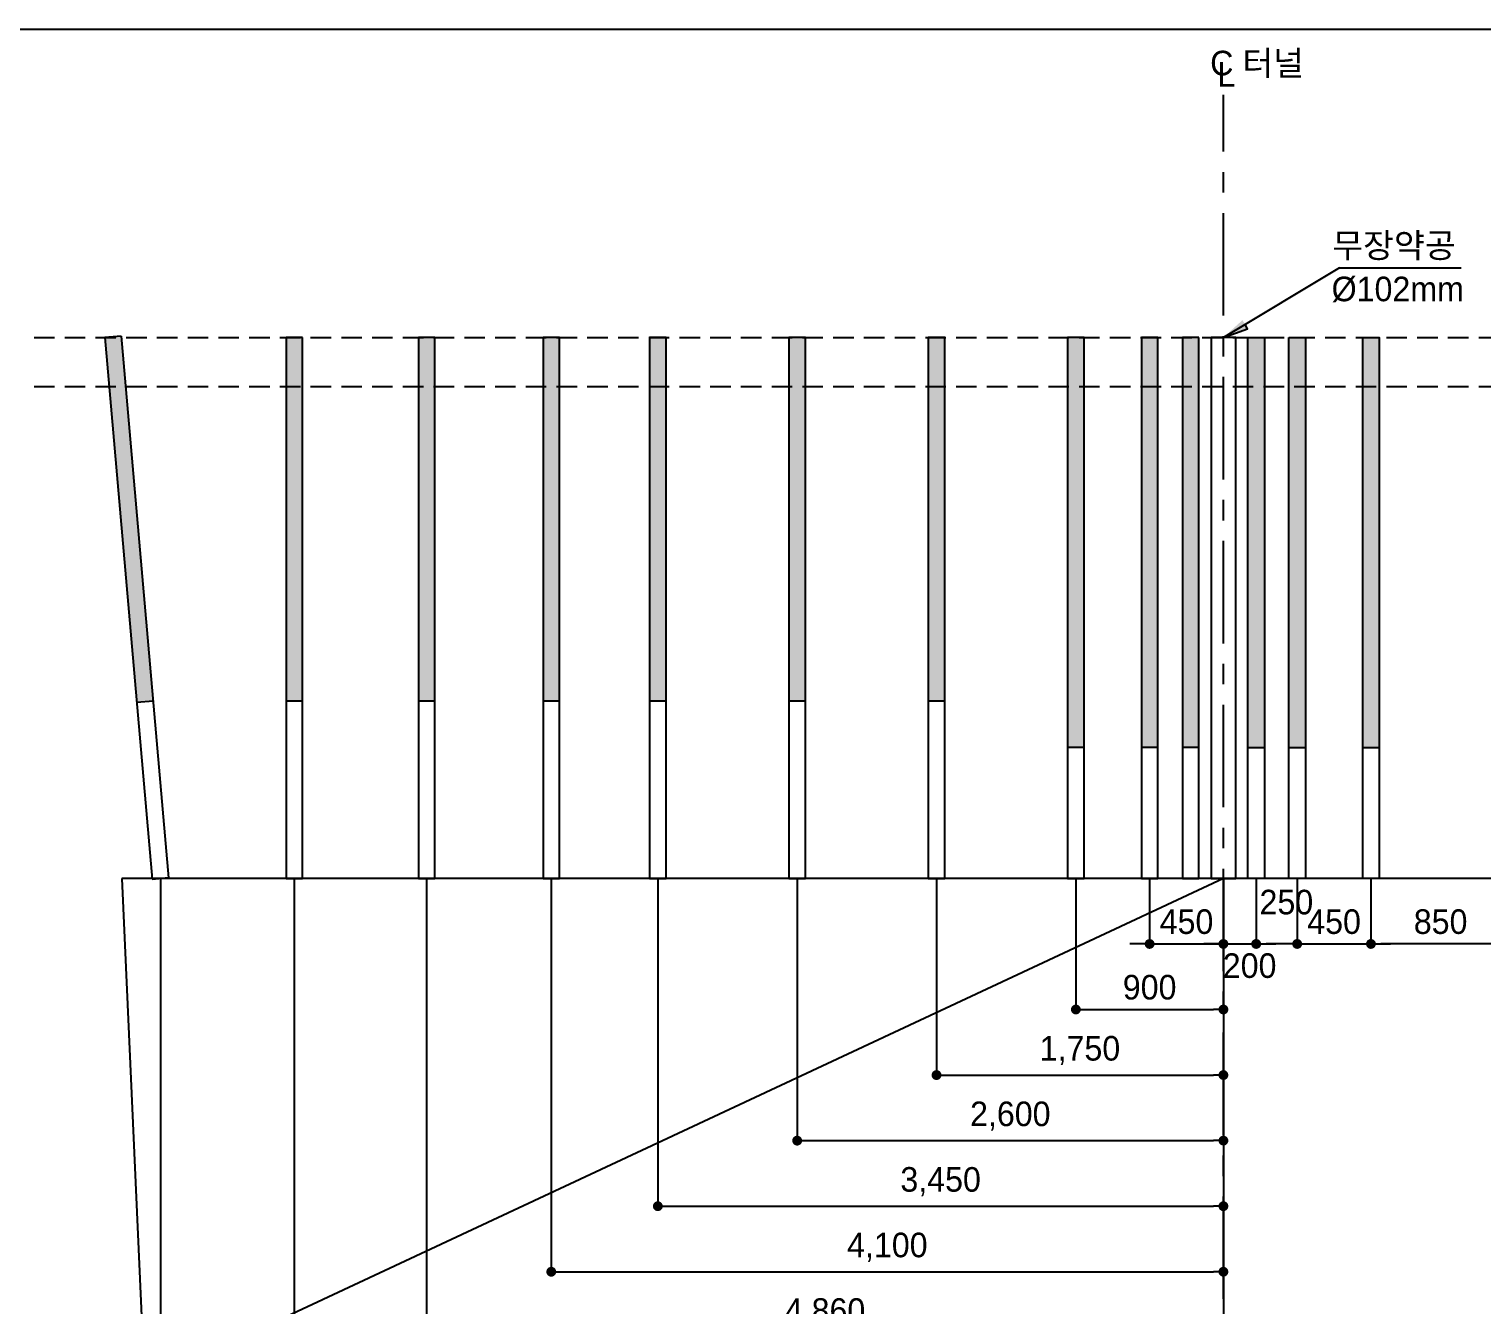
# Model space of a CAD drawing. Extents: x -689 to 317106, y 182884 to 219577.
# Drawn here: x 111316 to 120179, y 187800 to 195584 of the extents above; entities that cross this region are included whole.
import ezdxf

# ---------------------------------------------------------------- set-up
doc = ezdxf.new("R2010")
doc.units = 0
doc.header["$LTSCALE"] = 500
doc.header["$MEASUREMENT"] = 0
doc.linetypes.add('A-CENTR01', pattern=[2, 1.25, -0.25, 0.25, -0.25])
doc.linetypes.add('HIDDEN', pattern=[0.375, 0.25, -0.125])
doc.layers.get('DEFPOINTS').update_dxf_attribs({"color": 55})
for name, color, linetype in [('A-DIM01', 1, 'Continuous'), ('CS-CNTL', 1, 'A-CENTR01'), ('CS-EXCV', 3, 'CFZ008'), ('CS-TEXT', 7, 'Continuous'), ('CZ-TEX2', 7, 'Continuous'), ('발파공(심발)', 4, 'Continuous')]:
    doc.layers.add(name, color=color, linetype=linetype)
doc.styles.add('GTXT', font='')
doc.styles.get("Standard").update_dxf_attribs({"font": ''})
doc.styles.add('돋움체', font='')
doc.styles.get('GTXT').set_extended_font_data('Dotum')
doc.styles.get('Standard').set_extended_font_data('Dotum')
doc.styles.get('돋움체').set_extended_font_data('Dotum')
doc.linetypes.add('CFZ008', pattern='A,0.9,-0.2,[106,KHCLINE.shx,S=0.00606,R=180,X=0,Y=0],0.9', length=2)
doc.dimstyles.new('D_50', dxfattribs={"dimscale": 50, "dimtxt": 3, "dimasz": 1.2, "dimexe": 0, "dimexo": 0, "dimgap": 1.2, "dimtad": 1, "dimdec": 0, "dimrnd": 0.0005, "dimdsep": 46, "dimlunit": 6, "dimtxsty": '돋움체', "dimblk": 'DOT', "dimcen": 0.09, "dimclrd": 1, "dimclre": 1, "dimclrt": 1, "dimaunit": 1, "dimadec": 0, "dimazin": 0, "dimtfac": 1, "dimtdec": 0, "dimtix": 1, "dimtmove": 2, "dimatfit": 0, "dimfxl": 1, "dimtvp": 2, "dimtolj": 1, "dimtzin": 0, "dimlwd": -1, "dimlwe": -1, "dimarcsym": 0})

# ---------------------------------------------------------------- blocks, each defined once
blk = doc.blocks.new('_Dot')
at = {"color": 0, "linetype": 'ByBlock', "lineweight": -2}
blk.add_line((-0.5, 0), (-1, 0), dxfattribs=at)
at = {"color": 0, "linetype": 'ByBlock', "const_width": 0.5}
blk.add_lwpolyline([(-0.25, 0, 1), (0.25, 0, 1)], format="xyb", close=True, dxfattribs=at)
blk = doc.blocks.new('*D297')
at = {"layer": 'A-DIM01', "color": 1, "ltscale": 10, "transparency": 16777216}
for p, q in [((118801.6, 190402.6), (118801.6, 190002.6)), ((119051.6, 190402.6), (119051.6, 190002.6)), ((118991.6, 190002.6), (118861.6, 190002.6))]:
    blk.add_line(p, q, dxfattribs=at)
at = {"layer": 'DEFPOINTS', "color": 0, "ltscale": 10, "transparency": 16777216}
for p in [(118801.6, 190402.6), (119051.6, 190402.6), (118801.6, 190002.6)]:
    blk.add_point(p, dxfattribs=at)
at = {"layer": 'A-DIM01', "color": 1, "ltscale": 10, "transparency": 16777216, "xscale": 60, "yscale": 60, "zscale": 60, "rotation": 180}
blk.add_blockref('_Dot', (118801.6, 190002.6), dxfattribs=at)
at = {"layer": 'A-DIM01', "color": 1, "ltscale": 10, "transparency": 16777216, "xscale": 60, "yscale": 60, "zscale": 60}
blk.add_blockref('_Dot', (119051.6, 190002.6), dxfattribs=at)
at = {"layer": 'A-DIM01', "color": 1, "ltscale": 10, "transparency": 16777216, "insert": (118985.7, 190257), "char_height": 150, "attachment_point": 5, "style": '돋움체'}
blk.add_mtext('\\A1;250', dxfattribs=at)
blk = doc.blocks.new('*D298')
at = {"layer": 'A-DIM01', "color": 1, "ltscale": 10, "transparency": 16777216}
for p, q in [((119501.6, 190402.6), (119501.6, 190002.6)), ((120351.6, 190402.6), (120351.6, 190002.6)), ((120291.6, 190002.6), (119561.6, 190002.6))]:
    blk.add_line(p, q, dxfattribs=at)
at = {"layer": 'DEFPOINTS', "color": 0, "ltscale": 10, "transparency": 16777216}
for p in [(119501.6, 190402.6), (120351.6, 190402.6), (119501.6, 190002.6)]:
    blk.add_point(p, dxfattribs=at)
at = {"layer": 'A-DIM01', "color": 1, "ltscale": 10, "transparency": 16777216, "xscale": 60, "yscale": 60, "zscale": 60, "rotation": 180}
blk.add_blockref('_Dot', (119501.6, 190002.6), dxfattribs=at)
at = {"layer": 'A-DIM01', "color": 1, "ltscale": 10, "transparency": 16777216, "xscale": 60, "yscale": 60, "zscale": 60}
blk.add_blockref('_Dot', (120351.6, 190002.6), dxfattribs=at)
at = {"layer": 'A-DIM01', "color": 1, "ltscale": 10, "transparency": 16777216, "insert": (119926.6, 190137.7), "char_height": 150, "attachment_point": 5, "style": '돋움체'}
blk.add_mtext('\\A1;850', dxfattribs=at)
blk = doc.blocks.new('*D300')
at = {"layer": 'A-DIM01', "color": 1, "ltscale": 10, "transparency": 16777216}
for p, q in [((118601.6, 190402.6), (118601.6, 190002.6)), ((118801.6, 190402.6), (118801.6, 190002.6)), ((118541.6, 190002.6), (118481.6, 190002.6)), ((118601.6, 190002.6), (118801.6, 190002.6)), ((118861.6, 190002.6), (118921.6, 190002.6))]:
    blk.add_line(p, q, dxfattribs=at)
at = {"layer": 'DEFPOINTS', "color": 0, "ltscale": 10, "transparency": 16777216}
for p in [(118601.6, 190402.6), (118801.6, 190402.6), (118801.6, 190002.6)]:
    blk.add_point(p, dxfattribs=at)
at = {"layer": 'A-DIM01', "color": 1, "ltscale": 10, "transparency": 16777216, "xscale": 60, "yscale": 60, "zscale": 60}
blk.add_blockref('_Dot', (118601.6, 190002.6), dxfattribs=at)
at = {"layer": 'A-DIM01', "color": 1, "ltscale": 10, "transparency": 16777216, "xscale": 60, "yscale": 60, "zscale": 60, "rotation": 180}
blk.add_blockref('_Dot', (118801.6, 190002.6), dxfattribs=at)
at = {"layer": 'A-DIM01', "color": 1, "ltscale": 10, "transparency": 16777216, "insert": (118761.5, 189869.3), "char_height": 150, "attachment_point": 5, "style": '돋움체'}
blk.add_mtext('\\A1;200', dxfattribs=at)
blk = doc.blocks.new('*D301')
at = {"layer": 'A-DIM01', "color": 1, "ltscale": 10, "transparency": 16777216}
for p, q in [((118151.6, 190402.6), (118151.6, 190002.6)), ((118601.6, 190402.6), (118601.6, 190002.6)), ((118091.6, 190002.6), (118031.6, 190002.6)), ((118151.6, 190002.6), (118601.6, 190002.6)), ((118661.6, 190002.6), (118721.6, 190002.6))]:
    blk.add_line(p, q, dxfattribs=at)
at = {"layer": 'DEFPOINTS', "color": 0, "ltscale": 10, "transparency": 16777216}
for p in [(118151.6, 190402.6), (118601.6, 190402.6), (118601.6, 190002.6)]:
    blk.add_point(p, dxfattribs=at)
at = {"layer": 'A-DIM01', "color": 1, "ltscale": 10, "transparency": 16777216, "xscale": 60, "yscale": 60, "zscale": 60}
blk.add_blockref('_Dot', (118151.6, 190002.6), dxfattribs=at)
at = {"layer": 'A-DIM01', "color": 1, "ltscale": 10, "transparency": 16777216, "xscale": 60, "yscale": 60, "zscale": 60, "rotation": 180}
blk.add_blockref('_Dot', (118601.6, 190002.6), dxfattribs=at)
at = {"layer": 'A-DIM01', "color": 1, "ltscale": 10, "transparency": 16777216, "insert": (118376.6, 190137.7), "char_height": 150, "attachment_point": 5, "style": '돋움체'}
blk.add_mtext('\\A1;450', dxfattribs=at)
blk = doc.blocks.new('*D302')
at = {"layer": 'A-DIM01', "color": 1, "ltscale": 10, "transparency": 16777216}
for p, q in [((117701.6, 190402.6), (117701.6, 189602.6)), ((118601.6, 190402.6), (118601.6, 189602.6)), ((117761.6, 189602.6), (118541.6, 189602.6))]:
    blk.add_line(p, q, dxfattribs=at)
at = {"layer": 'DEFPOINTS', "color": 0, "ltscale": 10, "transparency": 16777216}
for p in [(117701.6, 190402.6), (118601.6, 190402.6), (118601.6, 189602.6)]:
    blk.add_point(p, dxfattribs=at)
at = {"layer": 'A-DIM01', "color": 1, "ltscale": 10, "transparency": 16777216, "xscale": 60, "yscale": 60, "zscale": 60, "rotation": 180}
blk.add_blockref('_Dot', (117701.6, 189602.6), dxfattribs=at)
at = {"layer": 'A-DIM01', "color": 1, "ltscale": 10, "transparency": 16777216, "xscale": 60, "yscale": 60, "zscale": 60}
blk.add_blockref('_Dot', (118601.6, 189602.6), dxfattribs=at)
at = {"layer": 'A-DIM01', "color": 1, "ltscale": 10, "transparency": 16777216, "insert": (118151.6, 189737.7), "char_height": 150, "attachment_point": 5, "style": '돋움체'}
blk.add_mtext('\\A1;900', dxfattribs=at)
blk = doc.blocks.new('*D303')
at = {"layer": 'A-DIM01', "color": 1, "ltscale": 10, "transparency": 16777216}
for p, q in [((116851.6, 190402.6), (116851.6, 189202.6)), ((118601.6, 190402.6), (118601.6, 189202.6)), ((116911.6, 189202.6), (118541.6, 189202.6))]:
    blk.add_line(p, q, dxfattribs=at)
at = {"layer": 'DEFPOINTS', "color": 0, "ltscale": 10, "transparency": 16777216}
for p in [(116851.6, 190402.6), (118601.6, 190402.6), (118601.6, 189202.6)]:
    blk.add_point(p, dxfattribs=at)
at = {"layer": 'A-DIM01', "color": 1, "ltscale": 10, "transparency": 16777216, "xscale": 60, "yscale": 60, "zscale": 60, "rotation": 180}
blk.add_blockref('_Dot', (116851.6, 189202.6), dxfattribs=at)
at = {"layer": 'A-DIM01', "color": 1, "ltscale": 10, "transparency": 16777216, "xscale": 60, "yscale": 60, "zscale": 60}
blk.add_blockref('_Dot', (118601.6, 189202.6), dxfattribs=at)
at = {"layer": 'A-DIM01', "color": 1, "ltscale": 10, "transparency": 16777216, "insert": (117726.6, 189352.1), "char_height": 150, "attachment_point": 5, "style": '돋움체'}
blk.add_mtext('\\A1;1,750', dxfattribs=at)
blk = doc.blocks.new('*D304')
at = {"layer": 'A-DIM01', "color": 1, "ltscale": 10, "transparency": 16777216}
for p, q in [((116001.6, 190402.6), (116001.6, 188802.6)), ((118601.6, 190402.6), (118601.6, 188802.6)), ((116061.6, 188802.6), (118541.6, 188802.6))]:
    blk.add_line(p, q, dxfattribs=at)
at = {"layer": 'DEFPOINTS', "color": 0, "ltscale": 10, "transparency": 16777216}
for p in [(116001.6, 190402.6), (118601.6, 190402.6), (118601.6, 188802.6)]:
    blk.add_point(p, dxfattribs=at)
at = {"layer": 'A-DIM01', "color": 1, "ltscale": 10, "transparency": 16777216, "xscale": 60, "yscale": 60, "zscale": 60, "rotation": 180}
blk.add_blockref('_Dot', (116001.6, 188802.6), dxfattribs=at)
at = {"layer": 'A-DIM01', "color": 1, "ltscale": 10, "transparency": 16777216, "xscale": 60, "yscale": 60, "zscale": 60}
blk.add_blockref('_Dot', (118601.6, 188802.6), dxfattribs=at)
at = {"layer": 'A-DIM01', "color": 1, "ltscale": 10, "transparency": 16777216, "insert": (117301.6, 188952.1), "char_height": 150, "attachment_point": 5, "style": '돋움체'}
blk.add_mtext('\\A1;2,600', dxfattribs=at)
blk = doc.blocks.new('*D306')
at = {"layer": 'A-DIM01', "color": 1, "ltscale": 10, "transparency": 16777216}
for p, q in [((115151.6, 190402.6), (115151.6, 188402.6)), ((118601.6, 190002.6), (118601.6, 188402.6)), ((115211.6, 188402.6), (118541.6, 188402.6))]:
    blk.add_line(p, q, dxfattribs=at)
at = {"layer": 'DEFPOINTS', "color": 0, "ltscale": 10, "transparency": 16777216}
for p in [(115151.6, 190402.6), (118601.6, 190002.6), (118601.6, 188402.6)]:
    blk.add_point(p, dxfattribs=at)
at = {"layer": 'A-DIM01', "color": 1, "ltscale": 10, "transparency": 16777216, "xscale": 60, "yscale": 60, "zscale": 60, "rotation": 180}
blk.add_blockref('_Dot', (115151.6, 188402.6), dxfattribs=at)
at = {"layer": 'A-DIM01', "color": 1, "ltscale": 10, "transparency": 16777216, "xscale": 60, "yscale": 60, "zscale": 60}
blk.add_blockref('_Dot', (118601.6, 188402.6), dxfattribs=at)
at = {"layer": 'A-DIM01', "color": 1, "ltscale": 10, "transparency": 16777216, "insert": (116876.6, 188552.1), "char_height": 150, "attachment_point": 5, "style": '돋움체'}
blk.add_mtext('\\A1;3,450', dxfattribs=at)
blk = doc.blocks.new('*D311')
at = {"layer": 'A-DIM01', "color": 1, "ltscale": 10, "transparency": 16777216}
for p, q in [((119051.6, 190402.6), (119051.6, 190002.6)), ((119501.6, 190402.6), (119501.6, 190002.6)), ((118991.6, 190002.6), (118931.6, 190002.6)), ((119051.6, 190002.6), (119501.6, 190002.6)), ((119561.6, 190002.6), (119621.6, 190002.6))]:
    blk.add_line(p, q, dxfattribs=at)
at = {"layer": 'DEFPOINTS', "color": 0, "ltscale": 10, "transparency": 16777216}
for p in [(119051.6, 190402.6), (119501.6, 190402.6), (119501.6, 190002.6)]:
    blk.add_point(p, dxfattribs=at)
at = {"layer": 'A-DIM01', "color": 1, "ltscale": 10, "transparency": 16777216, "xscale": 60, "yscale": 60, "zscale": 60}
blk.add_blockref('_Dot', (119051.6, 190002.6), dxfattribs=at)
at = {"layer": 'A-DIM01', "color": 1, "ltscale": 10, "transparency": 16777216, "xscale": 60, "yscale": 60, "zscale": 60, "rotation": 180}
blk.add_blockref('_Dot', (119501.6, 190002.6), dxfattribs=at)
at = {"layer": 'A-DIM01', "color": 1, "ltscale": 10, "transparency": 16777216, "insert": (119276.6, 190137.7), "char_height": 150, "attachment_point": 5, "style": '돋움체'}
blk.add_mtext('\\A1;450', dxfattribs=at)
blk = doc.blocks.new('*D522')
at = {"layer": 'A-DIM01', "color": 1, "ltscale": 10, "transparency": 16777216}
for p, q in [((114501.6, 190402.6), (114501.6, 188002.6)), ((118601.6, 189602.6), (118601.6, 188002.6)), ((114561.6, 188002.6), (118541.6, 188002.6))]:
    blk.add_line(p, q, dxfattribs=at)
at = {"layer": 'DEFPOINTS', "color": 0, "ltscale": 10, "transparency": 16777216}
for p in [(114501.6, 190402.6), (118601.6, 189602.6), (118601.6, 188002.6)]:
    blk.add_point(p, dxfattribs=at)
at = {"layer": 'A-DIM01', "color": 1, "ltscale": 10, "transparency": 16777216, "xscale": 60, "yscale": 60, "zscale": 60, "rotation": 180}
blk.add_blockref('_Dot', (114501.6, 188002.6), dxfattribs=at)
at = {"layer": 'A-DIM01', "color": 1, "ltscale": 10, "transparency": 16777216, "xscale": 60, "yscale": 60, "zscale": 60}
blk.add_blockref('_Dot', (118601.6, 188002.6), dxfattribs=at)
at = {"layer": 'A-DIM01', "color": 1, "ltscale": 10, "transparency": 16777216, "insert": (116551.6, 188152.1), "char_height": 150, "attachment_point": 5, "style": '돋움체'}
blk.add_mtext('\\A1;4,100', dxfattribs=at)
blk = doc.blocks.new('*D523')
at = {"layer": 'A-DIM01', "color": 1, "ltscale": 10, "transparency": 16777216}
for p, q in [((113741.4, 190402.6), (113741.4, 187602.6)), ((118601.6, 189202.6), (118601.6, 187602.6)), ((113801.4, 187602.6), (118541.6, 187602.6))]:
    blk.add_line(p, q, dxfattribs=at)
at = {"layer": 'DEFPOINTS', "color": 0, "ltscale": 10, "transparency": 16777216}
for p in [(113741.4, 190402.6), (118601.6, 189202.6), (118601.6, 187602.6)]:
    blk.add_point(p, dxfattribs=at)
at = {"layer": 'A-DIM01', "color": 1, "ltscale": 10, "transparency": 16777216, "xscale": 60, "yscale": 60, "zscale": 60, "rotation": 180}
blk.add_blockref('_Dot', (113741.4, 187602.6), dxfattribs=at)
at = {"layer": 'A-DIM01', "color": 1, "ltscale": 10, "transparency": 16777216, "xscale": 60, "yscale": 60, "zscale": 60}
blk.add_blockref('_Dot', (118601.6, 187602.6), dxfattribs=at)
at = {"layer": 'A-DIM01', "color": 1, "ltscale": 10, "transparency": 16777216, "insert": (116171.5, 187752.1), "char_height": 150, "attachment_point": 5, "style": '돋움체'}
blk.add_mtext('\\A1;4,860', dxfattribs=at)
blk = doc.blocks.new('*D524')
at = {"layer": 'A-DIM01', "color": 1, "ltscale": 10, "transparency": 16777216}
for p, q in [((112934.2, 190402.6), (112934.2, 187202.6)), ((118601.6, 188802.6), (118601.6, 187202.6)), ((112994.2, 187202.6), (118541.6, 187202.6))]:
    blk.add_line(p, q, dxfattribs=at)
at = {"layer": 'DEFPOINTS', "color": 0, "ltscale": 10, "transparency": 16777216}
for p in [(112934.2, 190402.6), (118601.6, 188802.6), (118601.6, 187202.6)]:
    blk.add_point(p, dxfattribs=at)
at = {"layer": 'A-DIM01', "color": 1, "ltscale": 10, "transparency": 16777216, "xscale": 60, "yscale": 60, "zscale": 60, "rotation": 180}
blk.add_blockref('_Dot', (112934.2, 187202.6), dxfattribs=at)
at = {"layer": 'A-DIM01', "color": 1, "ltscale": 10, "transparency": 16777216, "xscale": 60, "yscale": 60, "zscale": 60}
blk.add_blockref('_Dot', (118601.6, 187202.6), dxfattribs=at)
at = {"layer": 'A-DIM01', "color": 1, "ltscale": 10, "transparency": 16777216, "insert": (115767.9, 187352.1), "char_height": 150, "attachment_point": 5, "style": '돋움체'}
blk.add_mtext('\\A1;5,667', dxfattribs=at)
blk = doc.blocks.new('*D525')
at = {"layer": 'A-DIM01', "color": 1, "ltscale": 10, "transparency": 16777216}
for p, q in [((112117.2, 190402.6), (112117.2, 186802.6)), ((118601.6, 188402.6), (118601.6, 186802.6)), ((112177.2, 186802.6), (118541.6, 186802.6))]:
    blk.add_line(p, q, dxfattribs=at)
at = {"layer": 'DEFPOINTS', "color": 0, "ltscale": 10, "transparency": 16777216}
for p in [(112117.2, 190402.6), (118601.6, 188402.6), (118601.6, 186802.6)]:
    blk.add_point(p, dxfattribs=at)
at = {"layer": 'A-DIM01', "color": 1, "ltscale": 10, "transparency": 16777216, "xscale": 60, "yscale": 60, "zscale": 60, "rotation": 180}
blk.add_blockref('_Dot', (112117.2, 186802.6), dxfattribs=at)
at = {"layer": 'A-DIM01', "color": 1, "ltscale": 10, "transparency": 16777216, "xscale": 60, "yscale": 60, "zscale": 60}
blk.add_blockref('_Dot', (118601.6, 186802.6), dxfattribs=at)
at = {"layer": 'A-DIM01', "color": 1, "ltscale": 10, "transparency": 16777216, "insert": (115359.4, 186952.1), "char_height": 150, "attachment_point": 5, "style": '돋움체'}
blk.add_mtext('\\A1;6,484', dxfattribs=at)

msp = doc.modelspace()

# ---------------------------------------------------------------- hatches: boundary and pattern name
at = {"layer": 'A-DIM01'}
h = msp.add_hatch(color=1, dxfattribs=at)
h.dxf.hatch_style = 1
h.paths.add_polyline_path([(118601.58188, 193702.58164), (118717.78505, 193808.32475), (118733.63427, 193781.95742), (118749.48349, 193755.59009)])
at = {"layer": '발파공(심발)'}
for points in [[(112072.70808, 191484.29305), (111973.00282, 191476.62091), (111778.48144, 193702.59746), (111878.17712, 193710.26887)], [(112884.23143, 193702.58164), (112984.23143, 193702.58164), (112984.23143, 191484.51499), (112884.23143, 191484.51499)], [(113691.44945, 193702.58164), (113791.44945, 193702.58164), (113791.44945, 191484.51499), (113691.44945, 191484.51499)], [(114451.58188, 193702.58164), (114551.58188, 193702.58164), (114551.58188, 191484.51499), (114451.58188, 191484.51499)], [(115101.58188, 193702.58164), (115201.58188, 193702.58164), (115201.58188, 191484.51499), (115101.58188, 191484.51499)], [(115951.58188, 193702.58164), (116051.58188, 193702.58164), (116051.58188, 191484.51499), (115951.58188, 191484.51499)], [(116801.58188, 193702.58164), (116901.58188, 193702.58164), (116901.58188, 191484.51499), (116801.58188, 191484.51499)], [(117651.58188, 193702.58164), (117751.58188, 193702.58164), (117751.58188, 191200.43175), (117651.58188, 191200.43175)], [(118101.58188, 193702.58164), (118201.58188, 193702.58164), (118201.58188, 191200.43175), (118101.58188, 191200.43175)], [(118351.58188, 193702.58164), (118451.58188, 193702.58164), (118451.58188, 191200.43175), (118351.58188, 191200.43175)], [(118851.58188, 193702.58164), (118751.58188, 193702.58164), (118751.58188, 191200.43175), (118851.58188, 191200.43175)], [(119101.58188, 193702.58164), (119001.58188, 193702.58164), (119001.58188, 191200.43175), (119101.58188, 191200.43175)], [(119551.58188, 193702.58164), (119451.58188, 193702.58164), (119451.58188, 191200.43175), (119551.58188, 191200.43175)]]:
    msp.add_hatch(color=253, dxfattribs=at).paths.add_polyline_path(points)

# ---------------------------------------------------------------- linework, layer by layer
at = {"layer": 'A-DIM01'}
msp.add_line((119309.34355, 194128.01228), (118601.58188, 193702.58164), dxfattribs=at)
msp.add_lwpolyline([(119309.34355, 194128.01228), (120051.40065, 194128.01228)], dxfattribs=at)
at = {"layer": 'A-DIM01', "color": 1}
msp.add_lwpolyline([(118601.58188, 193702.58164), (118749.48349, 193755.59009), (118733.63427, 193781.95742)], dxfattribs=at)
at = {"layer": 'A-DIM01', "linetype": 'HIDDEN'}
for points in [[(111346.38149, 193702.58164), (125692.83281, 193702.58164)], [(111346.38149, 193402.58164), (125692.83281, 193402.58164)]]:
    msp.add_lwpolyline(points, dxfattribs=at)
at = {"layer": 'CS-CNTL', "linetype": 'A-CENTR01'}
msp.add_line((118601.58188, 187836.50164), (118601.58188, 195182.51892), dxfattribs=at)
at = {"layer": 'CS-EXCV', "linetype": 'CFZ008'}
for p, q in [((111882.10047, 190402.5818), (112017.15439, 187402.58164)), ((118601.58188, 190402.58164), (111882.10048, 190402.58164)), ((125321.06329, 190402.58164), (118601.58188, 190402.58164))]:
    msp.add_line(p, q, dxfattribs=at)
at = {"layer": 'DEFPOINTS'}
for p, q in [((109476.58188, 195584.30698), (127726.58188, 195584.30698)), ((118601.58188, 190402.58164), (109476.58188, 186134.30698))]:
    msp.add_line(p, q, dxfattribs=at)
at = {"layer": '발파공(심발)', "color": 3}
for p, q in [((111877.96197, 193710.25231), (111778.25653, 193702.58016)), ((111778.25653, 193702.58016), (112067.3046, 190398.74557)), ((111877.96197, 193710.25231), (112167.01004, 190406.41772))]:
    msp.add_line(p, q, dxfattribs=at)
at = {"layer": '발파공(심발)', "color": 7}
for p, q in [((112072.70817, 191484.29306), (111973.00273, 191476.6209)), ((116901.58188, 191484.51499), (116801.58188, 191484.51499)), ((117751.58188, 191200.43175), (117651.58188, 191200.43175)), ((118201.58188, 191200.43175), (118101.58188, 191200.43175)), ((118451.58188, 191200.43175), (118351.58188, 191200.43175)), ((118751.58188, 191200.43175), (118851.58188, 191200.43175)), ((119001.58188, 191200.43175), (119101.58188, 191200.43175)), ((119451.58188, 191200.43175), (119551.58188, 191200.43175)), ((112067.35595, 190398.12823), (112166.95869, 190407.03505))]:
    msp.add_line(p, q, dxfattribs=at)
at = {"layer": '발파공(심발)', "color": 253}
for p, q in [((112984.23143, 191484.51499), (112884.23143, 191484.51499)), ((113791.44945, 191484.51499), (113691.44945, 191484.51499)), ((114551.58188, 191484.51499), (114451.58188, 191484.51499)), ((115201.58188, 191484.51499), (115101.58188, 191484.51499)), ((116051.58188, 191484.51499), (115951.58188, 191484.51499))]:
    msp.add_line(p, q, dxfattribs=at)
at = {"layer": '발파공(심발)', "color": 3}
for points in [[(112984.23143, 193702.58164), (112884.23143, 193702.58164), (112884.23143, 190402.58164), (112984.23143, 190402.58164)], [(113791.44945, 193702.58164), (113691.44945, 193702.58164), (113691.44945, 190402.58164), (113791.44945, 190402.58164)], [(114551.58188, 193702.58164), (114451.58188, 193702.58164), (114451.58188, 190402.58164), (114551.58188, 190402.58164)], [(115201.58188, 193702.58164), (115101.58188, 193702.58164), (115101.58188, 190402.58164), (115201.58188, 190402.58164)], [(116051.58188, 193702.58164), (115951.58188, 193702.58164), (115951.58188, 190402.58164), (116051.58188, 190402.58164)], [(116901.58188, 193702.58164), (116801.58188, 193702.58164), (116801.58188, 190402.58164), (116901.58188, 190402.58164)], [(117751.58188, 193702.58164), (117651.58188, 193702.58164), (117651.58188, 190402.58164), (117751.58188, 190402.58164)], [(118201.58188, 193702.58164), (118101.58188, 193702.58164), (118101.58188, 190402.58164), (118201.58188, 190402.58164)], [(118451.58188, 193702.58164), (118351.58188, 193702.58164), (118351.58188, 190402.58164), (118451.58188, 190402.58164)], [(118751.58188, 193702.58164), (118851.58188, 193702.58164), (118851.58188, 190402.58164), (118751.58188, 190402.58164)], [(119001.58188, 193702.58164), (119101.58188, 193702.58164), (119101.58188, 190402.58164), (119001.58188, 190402.58164)], [(119451.58188, 193702.58164), (119551.58188, 193702.58164), (119551.58188, 190402.58164), (119451.58188, 190402.58164)]]:
    msp.add_lwpolyline(points, close=True, dxfattribs=at)
at = {"layer": '발파공(심발)'}
msp.add_lwpolyline([(118676.58188, 193702.58164), (118526.58188, 193702.58164), (118526.58188, 190402.58164), (118676.58188, 190402.58164)], close=True, dxfattribs=at)

# ---------------------------------------------------------------- texts
at = {"layer": 'CS-TEXT'}
for s, p in [('C 터널', (118520.83172, 195301.95294)), ('L', (118564.95493, 195233.31974))]:
    msp.add_text(s, height=150, dxfattribs=at).set_placement(p)
at = {"layer": 'CZ-TEX2', "style": 'GTXT'}
for s, p in [('무장약공', (119265.52803, 194189.52658)), ('Ø102mm', (119261.72791, 193923.69146))]:
    msp.add_text(s, height=150, dxfattribs=at).set_placement(p)

# ---------------------------------------------------------------- dimensions: what is measured, and where the dimension line sits
at = {"layer": 'A-DIM01', "ltscale": 10}
for base, p1, p2, picture, middle in [((118601.58188, 186802.58164), (112117.15732, 190402.58164), (118601.58188, 188402.58164), '*D525', (115359.3696, 186952.13388)), ((118601.58188, 187202.58164), (112934.23143, 190402.58164), (118601.58188, 188802.58164), '*D524', (115767.90666, 187352.13388)), ((118601.58188, 187602.58164), (113741.44945, 190402.58164), (118601.58188, 189202.58164), '*D523', (116171.51566, 187752.13388)), ((118601.58188, 188002.58164), (114501.58188, 190402.58164), (118601.58188, 189602.58164), '*D522', (116551.58188, 188152.13388)), ((118601.58188, 188402.58164), (115151.58188, 190402.58164), (118601.58188, 190002.58164), '*D306', (116876.58188, 188552.13388)), ((118601.58188, 188802.58164), (116001.58188, 190402.58164), (118601.58188, 190402.58164), '*D304', (117301.58188, 188952.13388)), ((118601.58188, 189202.58164), (116851.58188, 190402.58164), (118601.58188, 190402.58164), '*D303', (117726.58188, 189352.13388)), ((118601.58188, 189602.58164), (117701.58188, 190402.58164), (118601.58188, 190402.58164), '*D302', (118151.58188, 189737.68341)), ((118601.58188, 190002.58164), (118151.58188, 190402.58164), (118601.58188, 190402.58164), '*D301', (118376.58188, 190137.68341)), ((119501.58188, 190002.58164), (119051.58188, 190402.58164), (119501.58188, 190402.58164), '*D311', (119276.58188, 190137.68341)), ((119501.58188, 190002.58164), (120351.58188, 190402.58164), (119501.58188, 190402.58164), '*D298', (119926.58188, 190137.68341))]:
    dim = msp.add_linear_dim(base=base, p1=p1, p2=p2, dimstyle='D_50', dxfattribs=at)
    dim.commit()
    dim.dimension.update_dxf_attribs({"geometry": picture, "text_midpoint": middle})
for p1, picture, middle in [((118601.58188, 190402.58164), '*D300', (118761.46396, 189869.32785)), ((119051.58188, 190402.58164), '*D297', (118985.68091, 190257.00247))]:
    dim = msp.add_linear_dim(base=(118801.58188, 190002.58164), p1=p1, p2=(118801.58188, 190402.58164), dimstyle='D_50', dxfattribs=at)
    dim.commit()
    dim.dimension.update_dxf_attribs({"geometry": picture, "text_midpoint": middle, "dimtype": 128})

doc.saveas('drawing.dxf')
